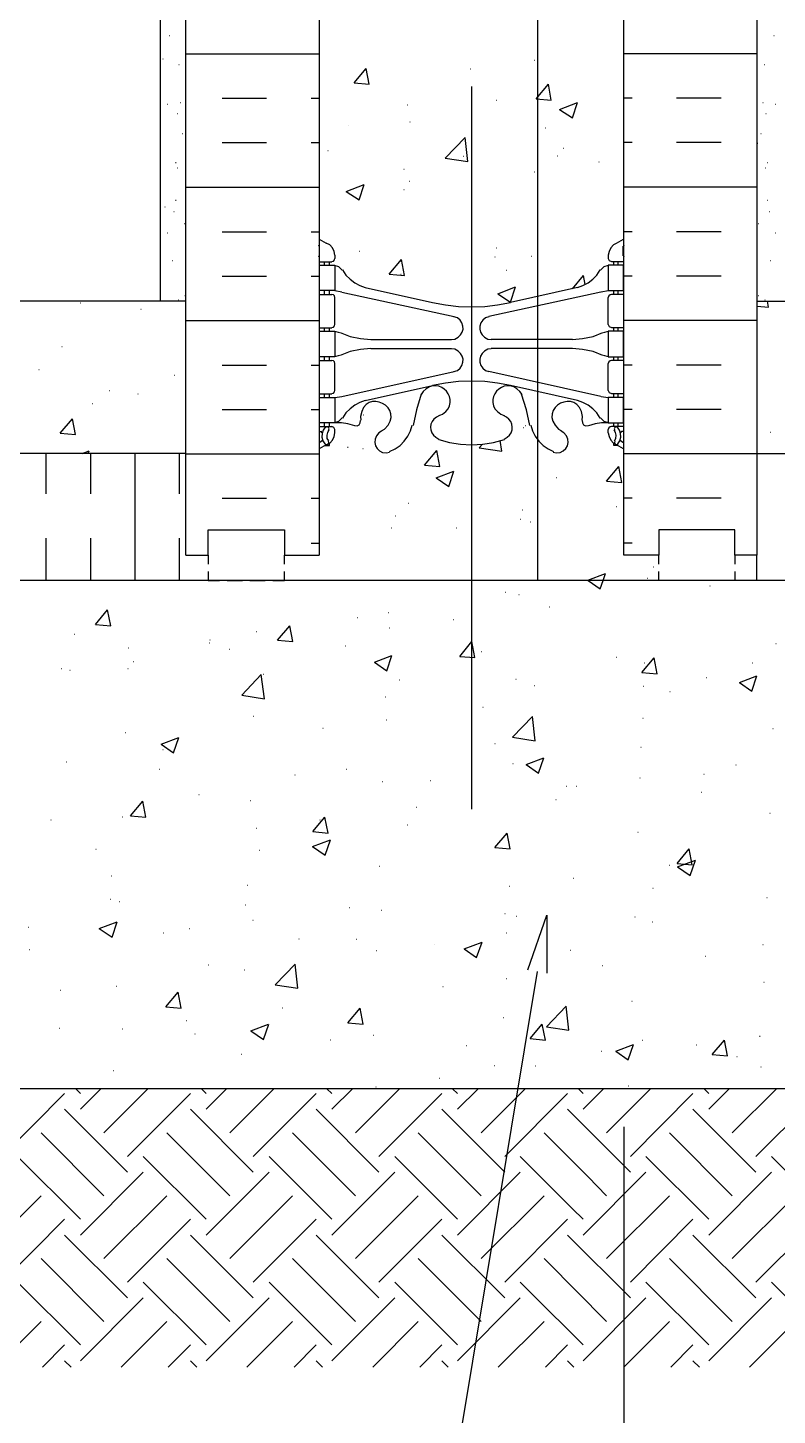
# Model space of a CAD drawing. Header units: millimetres. Extents: x 14 to 201, y 16 to 268.
# Drawn here: x 77.2 to 124.1, y 101.2 to 187.9 of the extents above; entities that cross this region are included whole.
import ezdxf

# ---------------------------------------------------------------- set-up
doc = ezdxf.new("R2010")
doc.units = ezdxf.units.MM
doc.layers.get('0').update_dxf_attribs({"linetype": 'CONTINUOUS'})

msp = doc.modelspace()

# ---------------------------------------------------------------- linework, layer by layer
at = {"color": 0}
for p, q in [((85.4922, 170.837), (85.4922, 240.687)), ((109.072, 240.687), (109.072, 153.374)), ((87.0797, 154.962), (87.0797, 212.112)), ((95.4193, 212.112), (95.4193, 154.962)), ((114.469, 154.962), (114.469, 212.112)), ((122.809, 154.962), (122.809, 212.112)), ((104.944, 184.256), (104.944, 139.087)), ((95.4193, 174.265), (95.3989, 174.329)), ((95.4193, 174.709), (95.8631, 174.456)), ((95.4193, 174.329), (95.4193, 174.329)), ((95.4401, 173.673), (95.4401, 174.265)), ((96.0755, 174.349), (95.8631, 174.456)), ((96.2448, 174.159), (96.0755, 174.349)), ((113.814, 174.349), (113.644, 174.159)), ((114.024, 174.456), (113.814, 174.349)), ((114.004, 174.456), (114.449, 174.709)), ((114.427, 173.673), (114.427, 174.265)), ((114.449, 174.329), (114.449, 174.329)), ((114.469, 174.329), (114.449, 174.265)), ((95.3989, 173.609), (95.4193, 173.673)), ((96.351, 173.947), (96.2448, 174.159)), ((96.3083, 173.334), (96.3718, 173.418)), ((96.3923, 173.716), (96.351, 173.947)), ((96.3718, 173.418), (96.3923, 173.503)), ((96.3923, 173.716), (96.3923, 173.503)), ((113.475, 173.716), (113.475, 173.503)), ((113.538, 173.947), (113.495, 173.716)), ((113.495, 173.503), (113.558, 173.377)), ((113.644, 174.159), (113.538, 173.947)), ((114.449, 173.673), (114.469, 173.609)), ((95.4193, 173.291), (96.2021, 173.291)), ((95.4401, 173.08), (96.3923, 173.08)), ((95.4401, 171.493), (95.4401, 173.08)), ((95.7584, 173.08), (95.7584, 173.291)), ((96.0547, 173.08), (96.0547, 173.291)), ((96.2021, 173.313), (96.3083, 173.334)), ((96.6474, 172.974), (96.3718, 173.058)), ((96.3923, 173.08), (96.3923, 171.493)), ((96.8583, 172.762), (96.6474, 172.974)), ((96.8802, 172.784), (97.0911, 172.466)), ((112.776, 172.466), (112.988, 172.784)), ((113.221, 172.974), (113.009, 172.762)), ((113.495, 173.058), (113.221, 172.974)), ((114.449, 173.08), (113.495, 173.08)), ((113.495, 173.08), (113.495, 171.493)), ((113.558, 173.377), (113.687, 173.313)), ((114.469, 173.291), (113.687, 173.291)), ((113.834, 173.08), (113.834, 173.291)), ((114.11, 173.08), (114.11, 173.291)), ((114.449, 171.493), (114.449, 173.08)), ((97.0911, 172.466), (97.3459, 172.212)), ((97.3459, 172.212), (97.6422, 171.979)), ((97.6422, 171.979), (97.9593, 171.81)), ((97.9593, 171.81), (98.2984, 171.683)), ((98.2984, 171.683), (102.509, 170.751)), ((111.57, 171.683), (107.378, 170.751)), ((111.57, 171.683), (111.908, 171.81)), ((111.908, 171.81), (112.226, 171.979)), ((112.226, 171.979), (112.522, 172.212)), ((112.522, 172.212), (112.776, 172.466)), ((87.0797, 170.837), (26.2048, 170.837)), ((95.4193, 171.26), (96.2021, 171.26)), ((96.3923, 171.493), (95.4401, 171.493)), ((95.7584, 171.26), (95.7584, 171.493)), ((96.0547, 171.26), (96.0547, 171.493)), ((96.3083, 171.238), (96.2021, 171.26)), ((96.3718, 171.174), (96.3083, 171.238)), ((96.3923, 171.07), (96.3718, 171.174)), ((96.8375, 171.407), (96.3923, 171.471)), ((96.3923, 169.376), (96.3923, 171.07)), ((96.8375, 171.407), (103.866, 169.883)), ((113.029, 171.407), (106.023, 169.883)), ((113.495, 171.471), (113.052, 171.407)), ((113.475, 169.376), (113.475, 171.07)), ((113.495, 171.493), (114.449, 171.493)), ((113.517, 171.174), (113.495, 171.07)), ((113.601, 171.238), (113.517, 171.174)), ((113.687, 171.26), (113.601, 171.238)), ((114.469, 171.26), (113.687, 171.26)), ((113.834, 171.26), (113.834, 171.493)), ((114.11, 171.26), (114.11, 171.493)), ((122.809, 170.837), (183.684, 170.837)), ((102.509, 170.751), (103.314, 170.604)), ((103.314, 170.604), (104.119, 170.498)), ((104.119, 170.498), (104.944, 170.476)), ((104.944, 170.476), (105.77, 170.498)), ((105.77, 170.498), (106.575, 170.604)), ((106.575, 170.604), (107.378, 170.751)), ((95.4193, 169.164), (96.2021, 169.164)), ((95.7584, 168.953), (95.7584, 169.164)), ((96.0547, 168.953), (96.0547, 169.164)), ((96.2021, 169.184), (96.3083, 169.207)), ((96.3083, 169.207), (96.3718, 169.291)), ((96.3718, 169.291), (96.3923, 169.376)), ((104.056, 169.799), (103.843, 169.863)), ((106.023, 169.863), (105.813, 169.799)), ((113.495, 169.376), (113.558, 169.249)), ((113.558, 169.249), (113.687, 169.184)), ((114.469, 169.164), (113.687, 169.164)), ((113.834, 168.953), (113.834, 169.164)), ((114.11, 168.953), (114.11, 169.164)), ((95.4401, 168.953), (96.3923, 168.953)), ((95.4401, 167.366), (95.4401, 168.953)), ((96.3923, 168.953), (96.3923, 167.366)), ((96.7109, 168.847), (96.3923, 168.931)), ((96.7109, 168.847), (96.3923, 168.931)), ((96.7313, 168.868), (97.3459, 168.635)), ((96.7313, 168.868), (97.3459, 168.635)), ((97.3459, 168.635), (98.002, 168.508)), ((97.3459, 168.635), (98.002, 168.508)), ((98.002, 168.508), (98.6374, 168.444)), ((98.002, 168.508), (98.6374, 168.444)), ((98.6374, 168.444), (103.696, 168.444)), ((103.696, 168.444), (103.907, 168.465)), ((105.96, 168.465), (106.172, 168.444)), ((111.252, 168.444), (106.172, 168.444)), ((111.252, 168.444), (111.887, 168.508)), ((111.252, 168.444), (111.887, 168.508)), ((111.887, 168.508), (112.543, 168.635)), ((111.887, 168.508), (112.543, 168.635)), ((112.543, 168.635), (113.158, 168.868)), ((112.543, 168.635), (113.158, 168.868)), ((113.495, 168.931), (113.178, 168.847)), ((113.495, 168.931), (113.178, 168.847)), ((114.449, 168.953), (113.495, 168.953)), ((113.495, 168.953), (113.495, 167.366)), ((114.449, 167.366), (114.449, 168.953)), ((96.3923, 167.366), (95.4401, 167.366)), ((95.7584, 167.133), (95.7584, 167.366)), ((96.0547, 167.133), (96.0547, 167.366)), ((96.3923, 167.386), (96.7109, 167.47)), ((97.3459, 167.682), (96.7313, 167.45)), ((98.002, 167.809), (97.3459, 167.682)), ((98.6374, 167.872), (98.002, 167.809)), ((98.6374, 167.872), (103.696, 167.872)), ((103.907, 167.83), (103.696, 167.852)), ((106.172, 167.852), (105.96, 167.83)), ((111.252, 167.872), (106.172, 167.872)), ((111.887, 167.809), (111.252, 167.872)), ((112.543, 167.682), (111.887, 167.809)), ((113.158, 167.45), (112.543, 167.682)), ((113.178, 167.47), (113.495, 167.386)), ((113.495, 167.366), (114.449, 167.366)), ((113.834, 167.133), (113.834, 167.366)), ((114.11, 167.133), (114.11, 167.366)), ((95.4193, 167.133), (96.2021, 167.133)), ((96.3083, 167.11), (96.2021, 167.133)), ((96.3718, 167.047), (96.3083, 167.11)), ((96.3923, 166.941), (96.3718, 167.047)), ((96.3923, 165.249), (96.3923, 166.941)), ((103.843, 166.434), (104.056, 166.497)), ((105.813, 166.497), (106.023, 166.434)), ((113.475, 165.249), (113.475, 166.941)), ((113.517, 167.047), (113.495, 166.941)), ((113.601, 167.11), (113.517, 167.047)), ((113.687, 167.133), (113.601, 167.11)), ((114.469, 167.133), (113.687, 167.133)), ((96.8375, 164.888), (103.866, 166.434)), ((103.314, 165.713), (102.509, 165.566)), ((104.119, 165.819), (103.314, 165.713)), ((104.944, 165.842), (104.119, 165.819)), ((105.77, 165.819), (104.944, 165.842)), ((106.575, 165.713), (105.77, 165.819)), ((113.029, 164.888), (106.023, 166.434)), ((107.378, 165.566), (106.575, 165.713)), ((95.4193, 165.037), (96.2021, 165.037)), ((95.4401, 164.824), (96.3923, 164.824)), ((95.4401, 163.237), (95.4401, 164.824)), ((95.7584, 164.824), (95.7584, 165.037)), ((96.0547, 164.824), (96.0547, 165.037)), ((96.2021, 165.057), (96.3083, 165.079)), ((96.3083, 165.079), (96.3718, 165.163)), ((96.3718, 165.163), (96.3923, 165.249)), ((96.3923, 164.824), (96.8375, 164.888)), ((96.3923, 164.824), (96.3923, 163.237)), ((98.2984, 164.634), (102.509, 165.566)), ((101.79, 165.016), (101.494, 164.042)), ((101.917, 165.184), (101.79, 164.994)), ((111.57, 164.634), (107.378, 165.566)), ((108.099, 164.994), (107.971, 165.184)), ((108.373, 164.042), (108.077, 165.016)), ((113.052, 164.888), (113.495, 164.824)), ((113.495, 165.249), (113.558, 165.121)), ((114.449, 164.824), (113.495, 164.824)), ((113.495, 164.824), (113.495, 163.237)), ((113.558, 165.121), (113.687, 165.057)), ((114.469, 165.037), (113.687, 165.037)), ((113.834, 164.824), (113.834, 165.037)), ((114.11, 164.824), (114.11, 165.037)), ((114.449, 163.237), (114.449, 164.824)), ((97.0911, 163.852), (96.8802, 163.533)), ((97.3459, 164.105), (97.0911, 163.852)), ((97.6422, 164.338), (97.3459, 164.105)), ((97.9593, 164.507), (97.6422, 164.338)), ((98.2984, 164.634), (97.9593, 164.507)), ((101.494, 164.042), (101.283, 163.067)), ((108.585, 163.067), (108.373, 164.042)), ((111.908, 164.507), (111.57, 164.634)), ((112.226, 164.338), (111.908, 164.507)), ((112.522, 164.105), (112.226, 164.338)), ((112.776, 163.852), (112.522, 164.105)), ((112.988, 163.533), (112.776, 163.852)), ((95.4193, 163.004), (96.2021, 163.004)), ((96.3923, 163.237), (95.4401, 163.237)), ((95.7584, 163.004), (95.7584, 163.237)), ((95.9058, 162.983), (95.8219, 162.941)), ((95.9915, 162.941), (95.9058, 162.983)), ((96.0547, 163.004), (96.0547, 163.237)), ((96.3291, 162.941), (96.2021, 163.004)), ((96.3718, 163.259), (96.6474, 163.343)), ((96.8167, 163.237), (96.3923, 163.237)), ((96.6474, 163.343), (96.8583, 163.555)), ((97.2178, 163.173), (96.8167, 163.237)), ((97.6422, 163.047), (97.2178, 163.173)), ((97.6422, 163.067), (97.7896, 163.047)), ((97.7896, 163.047), (97.9166, 163.11)), ((97.9166, 163.11), (97.9798, 163.237)), ((97.9798, 163.237), (98.002, 163.386)), ((98.002, 163.619), (98.0225, 163.406)), ((101.134, 162.73), (101.24, 163.09)), ((102.934, 163.682), (102.742, 163.596)), ((102.912, 163.682), (103.124, 163.766)), ((106.765, 163.766), (106.976, 163.682)), ((107.125, 163.596), (106.934, 163.682)), ((108.649, 163.09), (108.755, 162.73)), ((111.867, 163.406), (111.887, 163.619)), ((111.867, 163.386), (111.887, 163.237)), ((111.887, 163.237), (111.95, 163.11)), ((111.95, 163.11), (112.077, 163.047)), ((112.077, 163.047), (112.226, 163.067)), ((112.67, 163.173), (112.247, 163.047)), ((113.072, 163.237), (112.67, 163.173)), ((113.009, 163.555), (113.221, 163.343)), ((113.495, 163.237), (113.072, 163.237)), ((113.221, 163.343), (113.495, 163.259)), ((113.495, 163.237), (114.449, 163.237)), ((113.601, 162.983), (113.517, 162.92)), ((113.687, 163.004), (113.601, 162.983)), ((114.469, 163.004), (113.687, 163.004)), ((113.834, 163.004), (113.834, 163.237)), ((113.983, 162.983), (113.897, 162.941)), ((114.067, 162.941), (113.983, 162.983)), ((114.11, 163.004), (114.11, 163.237)), ((95.4193, 162.687), (95.5463, 162.687)), ((95.589, 162.667), (95.5463, 162.687)), ((95.589, 162.603), (95.589, 162.667)), ((95.6098, 162.56), (95.589, 162.348)), ((95.589, 162.348), (95.6525, 162.115)), ((95.589, 162.074), (95.6098, 162.158)), ((95.673, 162.771), (95.6098, 162.56)), ((95.6525, 162.115), (95.7792, 161.925)), ((95.8, 162.963), (95.673, 162.771)), ((95.928, 162.624), (95.8854, 162.454)), ((95.8854, 162.454), (95.9058, 162.264)), ((95.9058, 162.264), (95.9915, 162.115)), ((96.012, 162.771), (95.928, 162.624)), ((96.0328, 162.857), (95.9915, 162.941)), ((95.9915, 162.771), (96.0328, 162.857)), ((96.0755, 161.968), (96.2448, 162.158)), ((96.2448, 162.158), (96.351, 162.37)), ((96.3923, 162.814), (96.3291, 162.941)), ((96.351, 162.37), (96.3923, 162.603)), ((96.3923, 162.603), (96.3923, 162.814)), ((99.314, 162.708), (99.1443, 162.603)), ((99.314, 162.73), (99.5041, 162.834)), ((100.732, 162.094), (100.965, 162.391)), ((100.965, 162.391), (101.134, 162.73)), ((102.701, 162.328), (102.891, 162.221)), ((102.891, 162.201), (103.568, 162.009)), ((106.32, 162.009), (106.998, 162.201)), ((106.976, 162.221), (107.167, 162.328)), ((108.755, 162.73), (108.924, 162.391)), ((108.924, 162.391), (109.157, 162.094)), ((110.383, 162.834), (110.575, 162.73)), ((110.722, 162.603), (110.553, 162.708)), ((113.475, 162.603), (113.475, 162.814)), ((113.517, 162.92), (113.495, 162.814)), ((113.495, 162.603), (113.538, 162.37)), ((113.538, 162.37), (113.644, 162.158)), ((113.644, 162.158), (113.814, 161.968)), ((113.897, 162.941), (113.855, 162.857)), ((113.855, 162.857), (113.897, 162.771)), ((113.94, 162.624), (113.855, 162.771)), ((113.877, 162.115), (113.961, 162.264)), ((113.983, 162.454), (113.94, 162.624)), ((113.961, 162.264), (113.983, 162.454)), ((114.194, 162.771), (114.067, 162.963)), ((114.088, 161.925), (114.216, 162.115)), ((114.257, 162.56), (114.194, 162.771)), ((114.216, 162.115), (114.279, 162.348)), ((114.279, 162.348), (114.257, 162.56)), ((114.257, 162.158), (114.279, 162.074)), ((114.321, 162.687), (114.279, 162.667)), ((114.279, 162.667), (114.279, 162.603)), ((114.469, 162.687), (114.321, 162.687)), ((87.0797, 161.312), (26.2048, 161.312)), ((95.589, 162.094), (95.4193, 161.988)), ((95.8631, 161.862), (95.4193, 161.608)), ((95.7584, 161.819), (96.0547, 161.819)), ((95.7792, 161.925), (95.8631, 161.882)), ((95.8631, 161.862), (96.0755, 161.968)), ((95.8631, 161.882), (95.9693, 161.904)), ((95.9693, 161.904), (96.012, 162.009)), ((96.012, 162.009), (95.9915, 162.094)), ((96.0547, 161.819), (96.0547, 161.946)), ((99.6322, 161.353), (99.8224, 161.396)), ((99.8224, 161.439), (100.161, 161.608)), ((100.161, 161.608), (100.478, 161.819)), ((100.478, 161.819), (100.732, 162.094)), ((103.568, 162.009), (104.246, 161.904)), ((104.246, 161.904), (104.944, 161.862)), ((104.944, 161.862), (105.643, 161.904)), ((105.643, 161.904), (106.32, 162.009)), ((109.157, 162.094), (109.411, 161.819)), ((109.411, 161.819), (109.728, 161.608)), ((109.728, 161.608), (110.067, 161.439)), ((110.046, 161.396), (110.236, 161.353)), ((113.814, 161.968), (114.024, 161.862)), ((113.834, 161.819), (113.834, 161.946)), ((114.11, 161.819), (113.834, 161.819)), ((113.897, 162.094), (113.877, 162.009)), ((113.877, 162.009), (113.92, 161.904)), ((113.92, 161.904), (114.024, 161.882)), ((114.449, 161.608), (114.004, 161.862)), ((114.024, 161.882), (114.11, 161.925)), ((114.449, 161.988), (114.279, 162.094)), ((122.809, 161.312), (183.684, 161.312)), ((88.477, 154.962), (88.477, 156.549)), ((88.477, 156.549), (93.2395, 156.549)), ((93.2395, 156.549), (93.2395, 154.962)), ((121.412, 156.549), (116.65, 156.549)), ((116.65, 156.549), (116.65, 154.962)), ((121.412, 154.962), (121.412, 156.549)), ((87.0797, 154.962), (88.477, 154.962)), ((88.477, 154.962), (88.477, 154.41)), ((93.2395, 154.962), (95.4193, 154.962)), ((93.2395, 154.41), (93.2395, 154.962)), ((116.65, 154.962), (114.469, 154.962)), ((116.65, 154.41), (116.65, 154.962)), ((122.809, 154.962), (121.412, 154.962)), ((121.412, 154.962), (121.412, 154.41)), ((88.477, 153.945), (88.477, 153.374)), ((93.2395, 153.374), (93.2395, 153.945)), ((116.65, 153.374), (116.65, 153.945)), ((121.412, 153.945), (121.412, 153.374)), ((146.219, 153.374), (63.6693, 153.374)), ((88.477, 153.374), (89.1755, 153.374)), ((89.662, 153.374), (90.6142, 153.374)), ((91.0802, 153.374), (92.0323, 153.374)), ((92.5202, 153.374), (93.2395, 153.374)), ((117.369, 153.374), (116.65, 153.374)), ((118.787, 153.374), (117.835, 153.374)), ((120.227, 153.374), (119.275, 153.374)), ((121.412, 153.374), (120.693, 153.374)), ((108.458, 129.053), (109.644, 132.482)), ((109.644, 132.482), (109.644, 128.841)), ((109.051, 128.947), (104.182, 99.7162)), ((146.219, 121.624), (63.6693, 121.624)), ((114.469, 119.253), (114.469, 90.3813))]:
    msp.add_line(p, q, dxfattribs=at)
at = {"color": 252}
for p, q in [((86.0418, 187.431), (86.064, 187.431)), ((123.846, 187.431), (123.868, 187.431)), ((85.641, 185.97), (85.6615, 185.97)), ((86.6345, 185.611), (86.6567, 185.611)), ((87.0797, 186.287), (95.4193, 186.287)), ((108.861, 185.886), (108.882, 185.886)), ((122.809, 186.287), (114.469, 186.287)), ((123.232, 185.611), (123.253, 185.611)), ((97.5995, 184.467), (98.3615, 185.378)), ((98.5517, 184.383), (98.3615, 185.378)), ((104.881, 185.357), (104.902, 185.357)), ((97.5995, 184.467), (98.5517, 184.383)), ((108.988, 183.472), (109.75, 184.383)), ((109.072, 184.213), (109.092, 184.213)), ((109.919, 183.388), (109.75, 184.383)), ((85.9151, 183.134), (85.9374, 183.134)), ((86.7198, 183.241), (86.7406, 183.241)), ((89.3452, 183.515), (92.1177, 183.515)), ((94.911, 183.515), (95.4193, 183.515)), ((100.923, 183.092), (100.944, 183.092)), ((106.489, 183.388), (106.511, 183.388)), ((108.988, 183.472), (109.918, 183.388)), ((110.447, 182.816), (111.57, 183.241)), ((111.252, 182.287), (111.57, 183.241)), ((114.978, 183.515), (114.469, 183.515)), ((120.544, 183.515), (117.751, 183.515)), ((123.147, 183.239), (123.169, 183.239)), ((123.952, 183.134), (123.972, 183.134)), ((86.5505, 182.563), (86.571, 182.563)), ((110.447, 182.816), (111.252, 182.287)), ((123.339, 182.563), (123.359, 182.563)), ((86.8673, 181.314), (86.8895, 181.314)), ((97.24, 181.801), (97.2605, 181.801)), ((101.092, 182.033), (101.114, 182.033)), ((109.558, 181.673), (109.58, 181.673)), ((123.02, 181.314), (123.042, 181.314)), ((87.037, 180.699), (87.0589, 180.699)), ((89.3452, 180.742), (92.1177, 180.742)), ((94.911, 180.742), (95.4193, 180.742)), ((103.294, 179.768), (104.542, 181.059)), ((104.712, 179.557), (104.542, 181.059)), ((110.68, 180.403), (110.702, 180.403)), ((114.978, 180.742), (114.469, 180.742)), ((120.544, 180.742), (117.751, 180.742)), ((122.83, 180.699), (122.851, 180.699)), ((86.4443, 179.494), (86.4665, 179.494)), ((95.9485, 180.256), (95.9693, 180.256)), ((103.294, 179.768), (104.712, 179.557)), ((104.436, 179.896), (104.458, 179.896)), ((104.669, 179.62), (104.691, 179.62)), ((110.3, 179.917), (110.32, 179.917)), ((112.903, 179.536), (112.925, 179.536)), ((123.443, 179.494), (123.465, 179.494)), ((86.5505, 179.155), (86.571, 179.155)), ((100.711, 179.091), (100.732, 179.091)), ((108.882, 178.922), (108.902, 178.922)), ((123.317, 179.155), (123.339, 179.155)), ((87.0797, 177.949), (95.4193, 177.949)), ((97.113, 177.694), (98.2349, 178.117)), ((97.9166, 177.165), (98.2349, 178.117)), ((100.711, 177.821), (100.732, 177.821)), ((101.05, 178.329), (101.071, 178.329)), ((122.809, 177.949), (114.469, 177.949)), ((86.4443, 177.144), (86.4665, 177.144)), ((97.113, 177.694), (97.9166, 177.165)), ((123.443, 177.144), (123.465, 177.144)), ((85.7677, 176.721), (85.7885, 176.721)), ((86.3381, 176.445), (86.3604, 176.445)), ((123.549, 176.445), (123.571, 176.445)), ((86.9957, 175.683), (87.0162, 175.683)), ((89.3452, 175.175), (92.1177, 175.175)), ((94.911, 175.175), (95.4193, 175.175)), ((114.978, 175.175), (114.469, 175.175)), ((120.544, 175.175), (117.751, 175.175)), ((122.873, 175.683), (122.893, 175.683)), ((85.9151, 175.111), (85.9374, 175.111)), ((123.952, 175.111), (123.972, 175.111)), ((97.9166, 173.969), (97.9385, 173.969)), ((99.8001, 172.529), (100.562, 173.44)), ((100.754, 172.445), (100.562, 173.44)), ((106.405, 173.609), (106.426, 173.609)), ((106.511, 174.159), (106.532, 174.159)), ((108.669, 173.651), (108.692, 173.651)), ((86.2334, 173.377), (86.2542, 173.377)), ((99.8001, 172.529), (100.754, 172.445)), ((100.499, 173.354), (100.521, 173.354)), ((100.521, 172.529), (100.542, 172.529)), ((107.104, 172.762), (107.125, 172.762)), ((123.635, 173.377), (123.656, 173.377)), ((89.3452, 172.402), (92.1177, 172.402)), ((94.911, 172.402), (95.4193, 172.402)), ((106.595, 171.301), (107.696, 171.726)), ((107.378, 170.772), (107.696, 171.726)), ((111.252, 171.599), (111.95, 172.445)), ((112.057, 171.873), (111.95, 172.445)), ((114.978, 172.402), (114.469, 172.402)), ((120.544, 172.402), (117.751, 172.402)), ((86.614, 170.921), (86.6345, 170.921)), ((87.0162, 171.196), (87.037, 171.196)), ((106.595, 171.301), (107.378, 170.772)), ((122.809, 170.815), (122.83, 170.837)), ((122.873, 171.196), (122.893, 171.196)), ((123.275, 170.921), (123.296, 170.921)), ((123.508, 170.455), (123.445, 170.835)), ((80.4968, 170.731), (80.5173, 170.731)), ((84.2641, 170.328), (84.2864, 170.328)), ((122.809, 170.518), (123.508, 170.455)), ((87.0797, 169.63), (95.4193, 169.63)), ((122.809, 169.63), (114.469, 169.63)), ((79.3323, 167.999), (79.3542, 167.999)), ((77.8937, 166.561), (77.9141, 166.561)), ((89.3452, 166.836), (92.1177, 166.836)), ((94.911, 166.836), (95.4193, 166.836)), ((114.978, 166.836), (114.469, 166.836)), ((120.544, 166.836), (117.751, 166.836)), ((86.3604, 166.201), (86.3808, 166.201)), ((82.3172, 165.247), (82.3376, 165.247)), ((84.074, 165.037), (84.0948, 165.037)), ((81.238, 164.444), (81.2588, 164.444)), ((89.3452, 164.062), (92.1177, 164.062)), ((94.911, 164.062), (95.4193, 164.062)), ((114.978, 164.062), (114.469, 164.062)), ((120.544, 164.062), (117.751, 164.062)), ((79.2261, 162.581), (79.9881, 163.492)), ((80.1797, 162.497), (79.9881, 163.492)), ((98.1922, 163.725), (98.2126, 163.725)), ((108.289, 163.067), (108.31, 163.067)), ((79.2261, 162.581), (80.1797, 162.497)), ((106.828, 161.459), (106.743, 162.137)), ((108.183, 162.941), (108.204, 162.941)), ((123.614, 162.644), (123.635, 162.644)), ((78.3375, 158.793), (78.3375, 161.312)), ((80.6027, 161.31), (81.026, 161.48)), ((80.9833, 161.31), (81.026, 161.48)), ((81.1318, 158.793), (81.1318, 161.312)), ((83.9047, 153.374), (83.9047, 161.312)), ((86.6771, 158.793), (86.6771, 161.312)), ((87.0797, 161.29), (95.4193, 161.29)), ((97.1973, 161.713), (97.2192, 161.713)), ((98.1495, 161.629), (98.1714, 161.629)), ((102.003, 160.591), (102.765, 161.502)), ((102.955, 160.507), (102.765, 161.502)), ((105.41, 161.671), (105.621, 161.904)), ((105.41, 161.671), (106.828, 161.459)), ((122.809, 161.29), (114.469, 161.29)), ((102.003, 160.591), (102.955, 160.507)), ((113.391, 159.596), (114.151, 160.507)), ((114.343, 159.512), (114.153, 160.507)), ((102.722, 159.788), (103.843, 160.211)), ((102.722, 159.788), (103.527, 159.258)), ((103.527, 159.258), (103.843, 160.211)), ((110.257, 159.808), (110.279, 159.808)), ((113.391, 159.596), (114.343, 159.512)), ((89.3452, 158.517), (92.1177, 158.517)), ((94.911, 158.517), (95.4193, 158.517)), ((100.987, 158.221), (101.007, 158.221)), ((108.099, 157.798), (108.119, 157.798)), ((114.004, 158.008), (114.024, 158.008)), ((114.978, 158.517), (114.469, 158.517)), ((120.544, 158.517), (117.751, 158.517)), ((100.161, 157.416), (100.182, 157.416)), ((107.993, 157.205), (108.013, 157.205)), ((108.628, 157.056), (108.649, 157.056)), ((99.949, 156.676), (99.9698, 156.676)), ((104.013, 156.676), (104.033, 156.676)), ((78.3375, 153.374), (78.3375, 156.02)), ((81.1318, 153.374), (81.1318, 156.02)), ((86.6771, 153.374), (86.6771, 156.02)), ((94.911, 155.724), (95.4193, 155.724)), ((114.978, 155.724), (114.469, 155.724)), ((122.787, 153.374), (122.787, 154.962)), ((112.204, 153.395), (113.326, 153.818)), ((113.178, 153.374), (113.326, 153.818)), ((115.93, 153.522), (115.951, 153.522)), ((116.31, 154.241), (116.333, 154.241)), ((107.061, 152.654), (107.082, 152.654)), ((112.204, 153.395), (112.226, 153.374)), ((112.226, 153.373), (112.988, 152.866)), ((112.988, 152.866), (113.178, 153.373)), ((119.845, 153.056), (119.867, 153.056)), ((107.907, 152.506), (107.929, 152.506)), ((109.813, 151.744), (109.834, 151.744)), ((81.4282, 150.643), (82.1902, 151.554)), ((82.3807, 150.559), (82.1902, 151.554)), ((97.7896, 151.066), (97.8119, 151.066)), ((99.7589, 151.384), (99.7797, 151.384)), ((103.802, 150.939), (103.823, 150.939)), ((80.1165, 150.03), (80.137, 150.03)), ((81.4282, 150.643), (82.3807, 150.559)), ((91.5031, 150.198), (91.525, 150.198)), ((92.8165, 149.648), (93.5785, 150.559)), ((93.7687, 149.564), (93.5785, 150.559)), ((99.8224, 150.431), (99.8432, 150.431)), ((83.5021, 149.182), (83.5244, 149.182)), ((88.5402, 149.479), (88.561, 149.479)), ((88.5832, 149.669), (88.6037, 149.669)), ((92.8165, 149.648), (93.7687, 149.564)), ((97.0499, 149.309), (97.0703, 149.309)), ((104.203, 148.632), (104.965, 149.564)), ((105.155, 148.569), (104.965, 149.564)), ((123.974, 149.436), (123.994, 149.436)), ((83.7985, 148.314), (83.8207, 148.314)), ((89.8109, 149.098), (89.8317, 149.098)), ((98.8702, 148.273), (99.9698, 148.696)), ((98.8702, 148.273), (99.6527, 147.744)), ((99.6527, 147.744), (99.9698, 148.696)), ((104.203, 148.632), (105.155, 148.569)), ((105.537, 148.949), (105.558, 148.949)), ((114.004, 148.59), (114.024, 148.59)), ((115.591, 147.638), (116.353, 148.547)), ((116.543, 147.552), (116.353, 148.547)), ((79.291, 147.891), (79.3115, 147.891)), ((79.8202, 147.785), (79.8407, 147.785)), ((83.4609, 147.891), (83.4817, 147.891)), ((90.5715, 146.219), (91.7995, 147.511)), ((91.991, 145.987), (91.7995, 147.511)), ((91.9275, 147.531), (91.9484, 147.531)), ((115.591, 147.638), (116.543, 147.554)), ((115.74, 148.23), (115.761, 148.23)), ((121.688, 147.002), (122.787, 147.425)), ((122.47, 146.473), (122.787, 147.425)), ((122.491, 148.23), (122.513, 148.23)), ((100.415, 147.172), (100.435, 147.172)), ((107.717, 147.215), (107.738, 147.215)), ((108.882, 146.812), (108.902, 146.812)), ((115.675, 146.79), (115.697, 146.79)), ((119.634, 147.319), (119.655, 147.319)), ((121.688, 147.002), (122.47, 146.473)), ((90.5715, 146.219), (91.991, 145.987)), ((99.5673, 146.113), (99.5895, 146.113)), ((117.348, 146.453), (117.369, 146.453)), ((91.313, 144.906), (91.3335, 144.906)), ((105.643, 145.478), (105.664, 145.478)), ((107.505, 143.594), (108.755, 144.885)), ((108.924, 143.361), (108.755, 144.885)), ((115.655, 144.779), (115.677, 144.779)), ((95.6525, 144.166), (95.673, 144.166)), ((99.6322, 144.673), (99.6527, 144.673)), ((123.782, 144.144), (123.804, 144.144)), ((83.2915, 143.891), (83.312, 143.891)), ((85.5349, 143.151), (86.6345, 143.574)), ((85.5349, 143.151), (86.3177, 142.621)), ((86.3177, 142.621), (86.6345, 143.574)), ((106.405, 143.192), (106.426, 143.192)), ((107.505, 143.594), (108.924, 143.361)), ((85.641, 142.832), (85.6615, 142.832)), ((108.353, 141.88), (109.454, 142.303)), ((109.135, 141.351), (109.454, 142.303)), ((115.528, 142.959), (115.548, 142.959)), ((79.6078, 142.05), (79.6286, 142.05)), ((85.4287, 141.604), (85.4495, 141.604)), ((97.1338, 141.604), (97.1557, 141.604)), ((107.527, 141.943), (107.547, 141.943)), ((108.353, 141.88), (109.135, 141.351)), ((121.475, 141.859), (121.496, 141.859)), ((93.8953, 141.245), (93.9161, 141.245)), ((99.3771, 140.822), (99.3994, 140.822)), ((102.383, 140.885), (102.405, 140.885)), ((110.849, 140.525), (110.871, 140.525)), ((111.485, 140.525), (111.507, 140.525)), ((115.465, 141.055), (115.485, 141.055)), ((119.465, 141.288), (119.485, 141.288)), ((83.6291, 138.684), (84.3911, 139.594)), ((84.5827, 138.599), (84.3911, 139.594)), ((87.8844, 140.017), (87.9052, 140.017)), ((91.1229, 139.637), (91.1433, 139.637)), ((110.216, 139.7), (110.236, 139.7)), ((119.316, 140.166), (119.338, 140.166)), ((101.473, 139.214), (101.494, 139.214)), ((123.592, 138.853), (123.613, 138.853)), ((78.6349, 138.429), (78.6557, 138.429)), ((83.1, 138.621), (83.1219, 138.621)), ((83.6291, 138.684), (84.5827, 138.599)), ((91.4823, 137.9), (91.5031, 137.9)), ((95.0172, 137.69), (95.7792, 138.599)), ((95.4624, 138.429), (95.4828, 138.429)), ((95.9693, 137.604), (95.7792, 138.599)), ((100.944, 138.113), (100.965, 138.113)), ((94.9964, 136.758), (96.1182, 137.181)), ((95.0172, 137.69), (95.9693, 137.604)), ((95.8, 136.229), (96.1182, 137.181)), ((106.405, 136.694), (107.167, 137.604)), ((107.357, 136.609), (107.167, 137.604)), ((115.338, 137.667), (115.358, 137.667)), ((81.449, 136.588), (81.4709, 136.588)), ((91.6947, 136.525), (91.7152, 136.525)), ((94.9964, 136.758), (95.8, 136.229)), ((106.405, 136.694), (107.357, 136.609)), ((107.337, 136.652), (107.357, 136.652)), ((117.792, 135.7), (118.554, 136.609)), ((118.746, 135.614), (118.554, 136.609)), ((99.1665, 135.53), (99.187, 135.53)), ((117.306, 135.593), (117.328, 135.593)), ((117.792, 135.7), (118.746, 135.614)), ((117.814, 135.487), (118.936, 135.91)), ((117.814, 135.487), (118.617, 134.958)), ((118.617, 134.958), (118.936, 135.91)), ((82.4234, 134.938), (82.4438, 134.938)), ((111.294, 134.789), (111.315, 134.789)), ((90.9327, 134.345), (90.9532, 134.345)), ((107.315, 134.282), (107.337, 134.282)), ((116.269, 134.155), (116.29, 134.155)), ((123.402, 133.583), (123.422, 133.583)), ((82.339, 133.477), (82.3599, 133.477)), ((82.9098, 133.329), (82.9317, 133.329)), ((90.8057, 133.117), (90.8265, 133.117)), ((97.2827, 132.947), (97.3032, 132.947)), ((99.2932, 132.778), (99.314, 132.778)), ((81.661, 131.636), (82.7828, 132.059)), ((82.466, 131.107), (82.7828, 132.059)), ((91.2703, 132.165), (91.2922, 132.165)), ((107.018, 132.567), (107.041, 132.567)), ((107.76, 132.418), (107.781, 132.418)), ((115.146, 132.376), (115.168, 132.376)), ((116.227, 132.059), (116.247, 132.059)), ((77.2156, 131.72), (77.2375, 131.72)), ((81.661, 131.636), (82.466, 131.107)), ((85.6823, 131.36), (85.7042, 131.36)), ((87.3125, 131.636), (87.3333, 131.636)), ((94.149, 131), (94.1709, 131)), ((97.7484, 130.98), (97.7692, 130.98)), ((107.125, 131.36), (107.145, 131.36)), ((77.2791, 130.322), (77.301, 130.322)), ((98.975, 130.259), (98.9969, 130.259)), ((102.638, 130.641), (102.658, 130.641)), ((104.479, 130.365), (105.6, 130.788)), ((104.479, 130.365), (105.261, 129.836)), ((105.261, 129.836), (105.6, 130.788)), ((111.104, 130.281), (111.125, 130.281)), ((123.148, 130.641), (123.169, 130.641)), ((88.4975, 129.37), (88.5197, 129.37)), ((92.6677, 128.122), (93.9161, 129.413)), ((94.0855, 127.909), (93.9161, 129.413)), ((113.135, 129.328), (113.158, 129.328)), ((119.571, 129.921), (119.592, 129.921)), ((90.7411, 129.053), (90.763, 129.053)), ((107.104, 128.524), (107.125, 128.524)), ((79.2275, 127.783), (79.2484, 127.783)), ((82.7193, 128.038), (82.7401, 128.038)), ((85.8312, 126.746), (86.5932, 127.656)), ((86.7833, 126.661), (86.5932, 127.656)), ((92.6677, 128.122), (94.0855, 127.909)), ((103.145, 128.016), (103.167, 128.016)), ((123.212, 128.291), (123.232, 128.291)), ((85.8312, 126.746), (86.7833, 126.661)), ((93.1125, 126.682), (93.1333, 126.682)), ((97.2178, 125.752), (97.9798, 126.661)), ((98.1714, 125.666), (97.9798, 126.661)), ((109.621, 125.496), (110.849, 126.788)), ((111.019, 125.286), (110.849, 126.788)), ((114.956, 127.106), (114.978, 127.106)), ((87.1001, 125.899), (87.1224, 125.899)), ((97.2178, 125.752), (98.1714, 125.666)), ((106.934, 126.089), (106.955, 126.089)), ((79.1849, 125.413), (79.2057, 125.413)), ((83.1219, 125.37), (83.1427, 125.37)), ((87.6515, 125.053), (87.6723, 125.053)), ((91.1433, 125.243), (92.2443, 125.666)), ((91.1433, 125.243), (91.9261, 124.714)), ((91.9261, 124.714), (92.2651, 125.666)), ((98.7848, 124.967), (98.8067, 124.967)), ((108.606, 124.757), (109.368, 125.666)), ((109.558, 124.671), (109.368, 125.666)), ((109.621, 125.496), (111.019, 125.286)), ((122.957, 124.904), (122.979, 124.904)), ((96.1182, 124.693), (96.139, 124.693)), ((104.606, 124.333), (104.628, 124.333)), ((108.606, 124.757), (109.558, 124.671)), ((113.072, 123.972), (113.094, 123.972)), ((113.961, 123.972), (115.062, 124.397)), ((113.961, 123.972), (114.745, 123.443)), ((114.745, 123.443), (115.062, 124.397)), ((115.612, 124.671), (115.634, 124.671)), ((118.979, 124.375), (118.999, 124.375)), ((119.994, 123.762), (120.756, 124.671)), ((120.946, 123.676), (120.756, 124.671)), ((90.551, 123.782), (90.5715, 123.782)), ((119.994, 123.762), (120.946, 123.676)), ((121.539, 123.635), (121.561, 123.635)), ((82.5292, 122.767), (82.55, 122.767)), ((102.934, 122.28), (102.955, 122.28)), ((106.363, 123.083), (106.383, 123.083)), ((108.945, 123.063), (108.966, 123.063)), ((123.02, 123), (123.042, 123)), ((80.4968, 121.328), (80.2005, 121.624)), ((80.4968, 120.354), (81.7672, 121.624)), ((81.9573, 118.872), (84.7094, 121.624)), ((88.35, 121.328), (88.054, 121.624)), ((88.35, 120.354), (89.6193, 121.624)), ((89.8317, 118.872), (92.5834, 121.624)), ((96.2021, 121.328), (95.9058, 121.624)), ((96.2021, 120.354), (97.4933, 121.624)), ((97.6835, 118.872), (100.435, 121.624)), ((98.9542, 121.751), (98.975, 121.751)), ((104.056, 121.328), (103.759, 121.624)), ((104.056, 120.354), (105.347, 121.624)), ((105.537, 118.872), (108.289, 121.624)), ((111.93, 121.328), (111.633, 121.624)), ((111.93, 120.354), (113.199, 121.624)), ((113.391, 118.872), (116.141, 121.624)), ((114.766, 121.815), (114.786, 121.815)), ((119.782, 121.328), (119.485, 121.624)), ((119.782, 120.354), (121.053, 121.624)), ((121.243, 118.872), (124.015, 121.624)), ((75.5869, 117.391), (79.5016, 121.328)), ((83.439, 117.391), (87.376, 121.328)), ((91.2922, 117.391), (95.2292, 121.328)), ((99.1443, 117.391), (103.081, 121.328)), ((107.018, 117.391), (110.935, 121.328)), ((114.872, 117.391), (118.787, 121.328)), ((122.724, 117.391), (126.661, 121.328)), ((83.439, 116.417), (79.5016, 120.354)), ((91.2922, 116.417), (87.376, 120.354)), ((99.1443, 116.417), (95.2292, 120.354)), ((107.018, 116.417), (103.081, 120.354)), ((114.872, 116.417), (110.935, 120.354)), ((122.724, 116.417), (118.787, 120.354)), ((81.9573, 114.935), (78.0411, 118.872)), ((89.8317, 114.935), (85.8943, 118.872)), ((97.6835, 114.935), (93.7465, 118.872)), ((105.537, 114.935), (101.6, 118.872)), ((112.226, 116.12), (109.474, 118.872)), ((121.243, 114.935), (117.328, 118.872)), ((80.4968, 113.475), (76.5598, 117.391)), ((88.35, 113.475), (84.413, 117.391)), ((96.2021, 113.475), (92.2874, 117.391)), ((104.056, 113.475), (100.139, 117.391)), ((111.252, 114.131), (107.993, 117.391)), ((119.782, 113.475), (115.845, 117.391)), ((127.635, 113.475), (123.698, 117.391)), ((80.4968, 112.48), (84.413, 116.417)), ((88.35, 112.48), (92.2874, 116.417)), ((96.2021, 112.48), (100.139, 116.417)), ((104.056, 112.48), (107.993, 116.417)), ((111.93, 112.48), (115.845, 116.417)), ((119.782, 112.48), (123.698, 116.417)), ((113.391, 114.935), (112.226, 116.12)), ((74.1041, 111.019), (78.0411, 114.935)), ((81.9573, 111.019), (85.8943, 114.935)), ((89.8317, 111.019), (93.7465, 114.935)), ((97.6835, 111.019), (101.6, 114.935)), ((105.537, 111.019), (109.474, 114.935)), ((113.391, 111.019), (117.328, 114.935)), ((121.243, 111.019), (125.18, 114.935)), ((111.93, 113.475), (111.252, 114.131)), ((75.5869, 109.538), (79.5016, 113.475)), ((83.439, 109.538), (87.376, 113.475)), ((91.2922, 109.538), (95.2292, 113.475)), ((99.1443, 109.538), (103.081, 113.475)), ((107.018, 109.538), (110.913, 113.454)), ((110.913, 113.454), (110.935, 113.475)), ((114.872, 109.538), (118.787, 113.475)), ((122.724, 109.538), (126.661, 113.475)), ((83.439, 108.565), (79.5016, 112.48)), ((91.2922, 108.565), (87.376, 112.48)), ((99.1443, 108.565), (95.2292, 112.48)), ((107.018, 108.565), (103.081, 112.48)), ((114.872, 108.565), (110.935, 112.48)), ((122.724, 108.565), (118.787, 112.48)), ((81.9573, 107.083), (78.0411, 111.019)), ((89.8317, 107.083), (85.8943, 111.019)), ((97.6835, 107.083), (93.7465, 111.019)), ((105.537, 107.083), (101.6, 111.019)), ((109.644, 110.851), (109.474, 111.019)), ((121.243, 107.083), (117.328, 111.019)), ((113.391, 107.083), (109.644, 110.851)), ((80.4968, 105.622), (76.5598, 109.538)), ((88.35, 105.622), (84.413, 109.538)), ((96.2021, 105.622), (92.2874, 109.538)), ((104.056, 105.622), (100.139, 109.538)), ((108.669, 108.861), (107.993, 109.538)), ((119.782, 105.622), (115.845, 109.538)), ((127.635, 105.622), (123.698, 109.538)), ((80.4968, 104.628), (84.413, 108.565)), ((88.35, 104.628), (92.2874, 108.565)), ((96.2021, 104.628), (100.139, 108.565)), ((104.056, 104.628), (107.993, 108.565)), ((111.93, 105.622), (108.669, 108.861)), ((111.93, 104.628), (115.845, 108.565)), ((119.782, 104.628), (123.698, 108.565)), ((75.1844, 104.225), (78.0411, 107.082)), ((83.0365, 104.225), (85.8943, 107.082)), ((90.89, 104.225), (93.7465, 107.082)), ((98.764, 104.225), (101.6, 107.082)), ((106.616, 104.225), (109.474, 107.082)), ((114.469, 104.225), (117.328, 107.082)), ((122.321, 104.225), (125.18, 107.082)), ((78.1265, 104.225), (79.5016, 105.621)), ((85.9786, 104.225), (87.376, 105.621)), ((93.8526, 104.225), (95.2292, 105.621)), ((101.706, 104.225), (103.081, 105.621)), ((109.558, 104.225), (110.935, 105.621)), ((117.412, 104.225), (118.787, 105.621)), ((79.9042, 104.225), (79.5016, 104.628)), ((87.7577, 104.225), (87.376, 104.628)), ((95.6303, 104.225), (95.2292, 104.628)), ((103.484, 104.225), (103.081, 104.628)), ((111.337, 104.225), (110.935, 104.628)), ((119.189, 104.225), (118.787, 104.628))]:
    msp.add_line(p, q, dxfattribs=at)
at = {"color": 0}
for points in [[(103.907, 168.465), (104.516, 168.706), (104.588, 169.437), (104.056, 169.799)], [(105.813, 169.799), (105.281, 169.437), (105.352, 168.706), (105.96, 168.465)], [(104.056, 166.497), (104.588, 166.858), (104.516, 167.59), (103.907, 167.83)], [(105.96, 167.83), (105.352, 167.59), (105.281, 166.858), (105.813, 166.497)], [(103.124, 163.766), (104.401, 164.605), (102.92, 166.293), (101.917, 165.184)], [(107.971, 165.184), (106.969, 166.293), (105.488, 164.605), (106.765, 163.766)], [(99.5041, 162.834), (100.926, 164.181), (98.2543, 165.538), (98.002, 163.619)], [(111.887, 163.619), (111.635, 165.538), (108.961, 164.182), (110.383, 162.834)], [(102.742, 163.596), (102.266, 163.304), (102.257, 162.644), (102.701, 162.328)], [(107.167, 162.328), (107.61, 162.644), (107.603, 163.304), (107.125, 163.596)], [(99.1443, 162.603), (98.6469, 162.14), (98.9196, 161.344), (99.6322, 161.353)], [(110.236, 161.353), (110.947, 161.344), (111.22, 162.14), (110.722, 162.603)]]:
    msp.add_open_spline(points, degree=3, dxfattribs=at)

doc.saveas('drawing.dxf')
